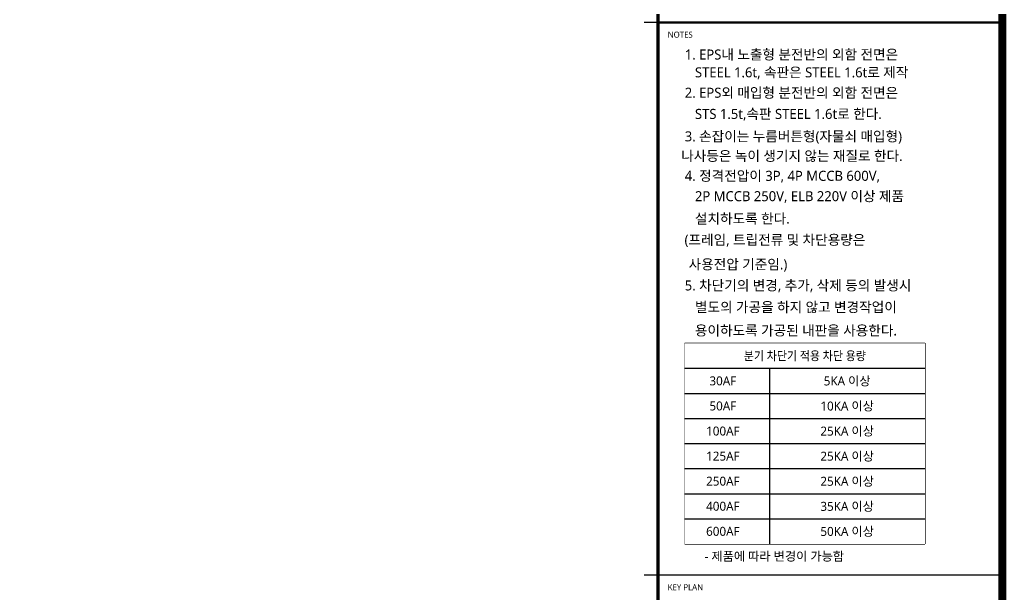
# Model space of a CAD drawing. Header units: millimetres. Extents: x 0 to 1009200, y -237600 to 28708.
# Drawn here: x 283001 to 332300, y -60354 to -31657 of the extents above; entities that cross this region are included whole.
import ezdxf
from ezdxf.enums import TextEntityAlignment as Align

# ---------------------------------------------------------------- set-up
doc = ezdxf.new("R2010")
doc.units = ezdxf.units.MM
doc.header["$LTSCALE"] = 1000
for name, color, linetype in [('A-TITLE', 3, 'Continuous'), ('arch', 8, 'Continuous'), ('S', 4, 'Continuous'), ('SYM', 3, 'Continuous'), ('XR-SHEET-SHT', 5, 'Continuous')]:
    doc.layers.add(name, color=color, linetype=linetype)
doc.layers.add('XR-SHEET-TEMP', color=171, linetype='Continuous', plot=False)
doc.styles.add('GHS', font='malgun.ttf')
doc.styles.add('XR-SHEET$0$XREF-Form$0$맑은고딕', font='malgun.ttf')

# ---------------------------------------------------------------- blocks, each defined once
blk = doc.blocks.new('XR-FORM-EE', base_point=(461, 408))
at = {"layer": 'XR-SHEET-SHT', "color": 5}
blk.add_line((163900, 59400), (146700, 59400), dxfattribs=at)
at = {"layer": 'XR-SHEET-SHT', "color": 5, "const_width": 400}
blk.add_lwpolyline([(9300, 114600), (163900, 114600), (163900, 4200), (9300, 4200)], close=True, dxfattribs=at)
at = {"layer": 'XR-SHEET-SHT', "color": 5}
for points, const_width in [([(146700, 114600), (146700, 4200)], 160), ([(146700, 87000), (163900, 87000)], 114)]:
    blk.add_lwpolyline(points, dxfattribs=dict(at, const_width=const_width))
at = {"layer": 'XR-SHEET-TEMP'}
for p, q in [((146700, 87000), (146000, 87000)), ((146700, 59400), (146000, 59400))]:
    blk.add_line(p, q, dxfattribs=at)
at = {"layer": 'XR-SHEET-SHT', "color": 7, "style": 'XR-SHEET$0$XREF-Form$0$맑은고딕'}
for s, p in [('NOTES', (147180, 86400)), ('KEY PLAN', (147180, 58800))]:
    blk.add_text(s, height=300, dxfattribs=at).set_placement(p, align=Align.MIDDLE_LEFT)
blk = doc.blocks.new('zw$89EB')
at = {"layer": 'SYM', "color": 6}
for p, q in [((-72.45, 0), (0, 0)), ((-72.45, 0), (0, 0)), ((-72.45, 0), (-72.45, -60.48)), ((0, 0), (0, -60.48)), ((-72.45, -60.48), (0, -60.48))]:
    blk.add_line(p, q, dxfattribs=at)
at = {"layer": 'SYM', "style": 'GHS'}
blk.add_text('   - 제품에 따라 변경이 가능함', height=2.7, dxfattribs=at).set_placement((-46.8, -64.17), align=Align.MIDDLE)
blk.add_wipeout([(-72.45, 0), (0, 0), (0, -60.48), (-72.45, -60.48)]).dxf.layer = 'SYM'
at = {"layer": 'SYM', "color": 6}
for p, q in [((-72.45, -7.56), (0, -7.56)), ((-46.93, -7.56), (-46.93, -60.48)), ((-72.45, -15.12), (0, -15.12)), ((-72.45, -22.68), (0, -22.68)), ((-72.45, -30.24), (0, -30.24)), ((-72.45, -37.8), (0, -37.8)), ((-72.45, -45.36), (0, -45.36)), ((-72.45, -52.92), (0, -52.92))]:
    blk.add_line(p, q, dxfattribs=at)
at = {"layer": 'S', "style": 'GHS', "width": 0.9}
blk.add_text('분기 차단기 적용 차단 용량', height=2.7, dxfattribs=at).set_placement((-36.22, -3.78), align=Align.MIDDLE_CENTER)
at = {"layer": 'SYM', "style": 'GHS'}
for s, p in [('30AF', (-60.95, -11.34)), ('5KA 이상', (-23.47, -11.34)), ('50AF', (-60.95, -18.9)), ('10KA 이상', (-23.47, -18.9)), ('100AF', (-60.95, -26.46)), ('25KA 이상', (-23.47, -26.46)), ('125AF', (-60.95, -34.02)), ('25KA 이상', (-23.47, -34.02)), ('250AF', (-60.95, -41.58)), ('25KA 이상', (-23.47, -41.58)), ('35KA 이상', (-23.47, -49.14)), ('400AF', (-60.95, -49.14)), ('600AF', (-60.95, -56.7)), ('50KA 이상', (-23.47, -56.7))]:
    blk.add_text(s, height=2.7, dxfattribs=at).set_placement(p, align=Align.MIDDLE)

msp = doc.modelspace()

# ---------------------------------------------------------------- block references
at = {"layer": 'arch'}
msp.add_blockref('XR-FORM-EE', (168661, -118392), dxfattribs=at)

# ---------------------------------------------------------------- texts
at = {"layer": 'A-TITLE', "style": 'GHS'}
for s, p in [('1. EPS내 노출형 분전반의 외함 전면은', (316234, -33393)), ('   STEEL 1.6t, 속판은 STEEL 1.6t로 제작', (316234, -34285)), ('2. EPS외 매입형 분전반의 외함 전면은', (316234, -35302)), ('   STS 1.5t,속판 STEEL 1.6t로 한다.', (316234, -36360)), ('3. 손잡이는 누름버튼형(자물쇠 매입형)', (316234, -37482)), ('   나사등은 녹이 생기지 않는 재질로 한다.', (315549, -38457)), ('4. 정격전압이 3P, 4P MCCB 600V,', (316234, -39453)), ('   2P MCCB 250V, ELB 220V 이상 제품 ', (316234, -40470)), ('   설치하도록 한다.', (316234, -41591)), ('   (프레임, 트립전류 및 차단용량은', (315716, -42649)), ('사용전압 기준임.)', (316427, -43875)), ('5. 차단기의 변경, 추가, 삭제 등의 발생시', (316234, -44928)), ('   별도의 가공을 하지 않고 변경작업이', (316234, -46011)), ('   용이하도록 가공된 내판을 사용한다.', (316234, -47177))]:
    msp.add_text(s, height=500, dxfattribs=at).set_placement(p, align=Align.MIDDLE_LEFT)

# ---------------------------------------------------------------- next in the draw order: block references
at = {"layer": 'SYM', "color": 6, "ltscale": 0.5, "xscale": 165.6848362347557, "yscale": 165.6848362347557, "zscale": 165.6848362347557}
msp.add_blockref('zw$89EB', (328237, -47816), dxfattribs=at)

doc.saveas('drawing.dxf')
